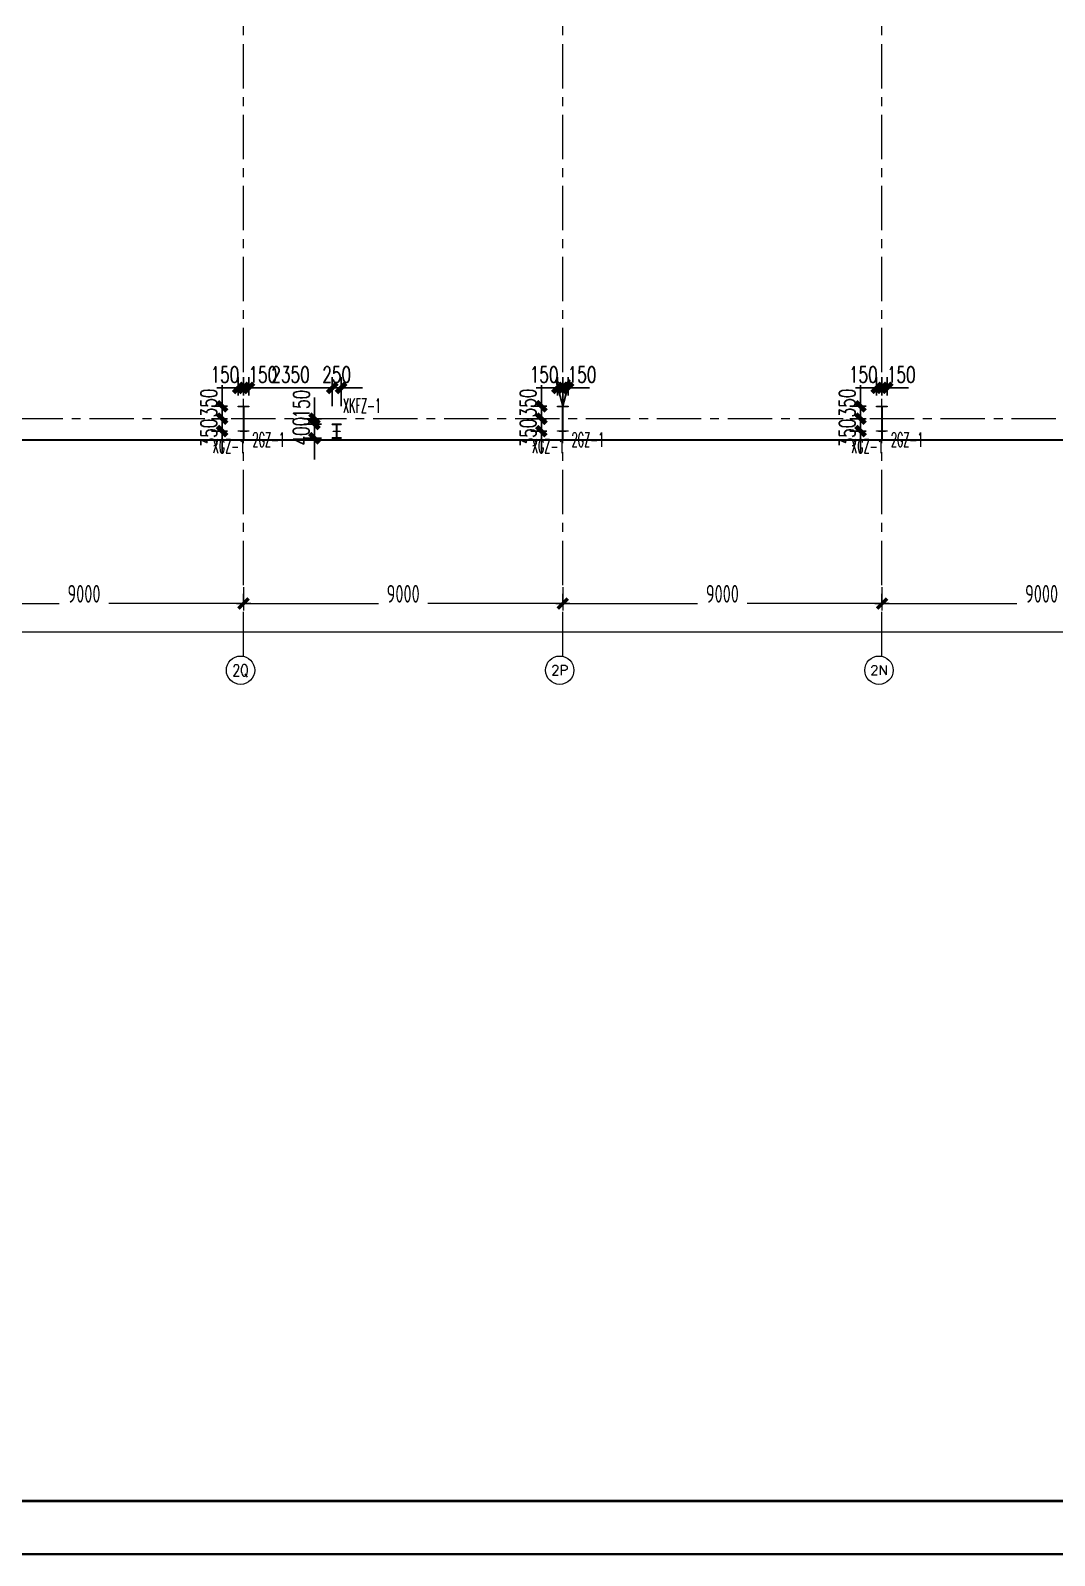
# Model space of a CAD drawing. Extents: x -1201378 to 2367219, y -619313 to 244905.
# Drawn here: x 84234 to 113106, y -96140 to -53156 of the extents above; entities that cross this region are included whole.
import ezdxf
from ezdxf.enums import TextEntityAlignment as Align

# ---------------------------------------------------------------- set-up
doc = ezdxf.new("R2010")
doc.units = 0
doc.header["$LTSCALE"] = 1000
doc.linetypes.add('CENTER', pattern=[2, 1.25, -0.25, 0.25, -0.25])
doc.linetypes.add('HIDDEN', pattern=[0.375, 0.25, -0.125])
doc.layers.get('0').update_dxf_attribs({"linetype": 'CONTINUOUS'})
doc.layers.get('Defpoints').update_dxf_attribs({"linetype": 'CONTINUOUS'})
for name, color, linetype in [('0-cxFrame', 155, 'CONTINUOUS'), ('A-AXIS-DP', 126, 'CONTINUOUS'), ('S-CJGC', 5, 'CONTINUOUS'), ('S-DIMZ', 115, 'CONTINUOUS'), ('S-SGJ', 21, 'CONTINUOUS'), ('S-SHAPE2', 165, 'HIDDEN')]:
    doc.layers.add(name, color=color, linetype=linetype)
for name, color, linetype, lineweight in [('0-cxText', 131, 'CONTINUOUS', 25), ('S-axis', 111, 'CONTINUOUS', 0), ('S-col', 2, 'CONTINUOUS', 0), ('S-dote', 5, 'CENTER', 0)]:
    doc.layers.add(name, color=color, linetype=linetype, lineweight=lineweight)
doc.styles.add('_TCH_AXIS', font='COMPLEX', dxfattribs={"bigfont": 'GBCBIG'})
doc.styles.add('cx_tuming', font='simhei.ttf')
doc.styles.add('cx_tuqian1', font='')
doc.styles.add('SS1', font='tj-romans1.shx', dxfattribs={"width": 0.7, "bigfont": 'tj-hztxt1.shx'})
doc.styles.add('TSSD_Dimension', font='tssdeng.shx', dxfattribs={"width": 0.7, "bigfont": 'hztxt.shx'})
doc.styles.add('黑体', font='simhei.ttf', dxfattribs={"width": 0.8})
doc.styles.get('cx_tuqian1').set_extended_font_data('SimSun')
doc.dimstyles.new('S-150-ARCHI', dxfattribs={"dimscale": 150, "dimtxt": 3, "dimasz": 2, "dimexe": 2, "dimexo": 2, "dimgap": 1, "dimtad": 1, "dimdec": 0, "dimzin": 0, "dimdsep": 46, "dimtxsty": 'SS1', "dimblk1": 'TT', "dimblk2": 'TT', "dimsah": 1, "dimcen": 1, "dimclrd": 256, "dimclre": 256, "dimclrt": 256, "dimadec": 0, "dimazin": 0, "dimtfac": 1, "dimtdec": 0, "dimtix": 1, "dimtmove": 2, "dimatfit": 0, "dimldrblk": 'TT', "dimfxl": 2, "dimtolj": 1, "dimtzin": 0, "dimarcsym": 0})
doc.dimstyles.new('TSSD_200_200', dxfattribs={"dimtxt": 500, "dimasz": 200, "dimexe": 200, "dimexo": 500, "dimgap": 200, "dimtad": 1, "dimdec": 0, "dimzin": 0, "dimdsep": 46, "dimtxsty": 'TSSD_Dimension', "dimblk": 'ARCHTICK', "dimcen": 0, "dimdle": 200, "dimclrt": 7, "dimadec": 0, "dimazin": 0, "dimtfac": 1, "dimtdec": 0, "dimtix": 1, "dimtmove": 2, "dimatfit": 3, "dimfxl": 1, "dimtolj": 1, "dimtzin": 0, "dimarcsym": 0})

# ---------------------------------------------------------------- blocks, each defined once
blk = doc.blocks.new('_ArchTick')
at = {"color": 0, "linetype": 'ByBlock', "const_width": 0.5}
blk.add_lwpolyline([(-0.71, -0.71), (0.71, 0.71)], dxfattribs=at)
blk = doc.blocks.new('*D69')
at = {"layer": 'Defpoints', "color": 0, "transparency": 16777216}
for p in [(-218758, -268348), (-209758, -268348), (-209758, -269308)]:
    blk.add_point(p, dxfattribs=at)
at = {"layer": 'S-axis', "color": 0, "lineweight": -2, "transparency": 16777216}
for p, q in [((-218758, -268848), (-218758, -269508)), ((-209758, -268848), (-209758, -269508)), ((-218958, -269308), (-214957, -269308)), ((-209558, -269308), (-213560, -269308))]:
    blk.add_line(p, q, dxfattribs=at)
at = {"layer": 'S-axis', "color": 0, "lineweight": -2, "transparency": 16777216, "xscale": 200, "yscale": 200, "zscale": 200, "rotation": 180}
blk.add_blockref('_ArchTick', (-218758, -269308), dxfattribs=at)
at = {"layer": 'S-axis', "color": 0, "lineweight": -2, "transparency": 16777216, "xscale": 200, "yscale": 200, "zscale": 200}
blk.add_blockref('_ArchTick', (-209758, -269308), dxfattribs=at)
at = {"layer": 'S-axis', "color": 7, "transparency": 16777216, "insert": (-214258, -269033), "char_height": 500, "attachment_point": 5, "style": 'TSSD_Dimension'}
blk.add_mtext('\\A1;9000', dxfattribs=at)
blk = doc.blocks.new('*D70')
at = {"layer": 'Defpoints', "color": 0, "transparency": 16777216}
for p in [(-209758, -268348), (-200758, -268348), (-200758, -269308)]:
    blk.add_point(p, dxfattribs=at)
at = {"layer": 'S-axis', "color": 0, "lineweight": -2, "transparency": 16777216}
for p, q in [((-209758, -268848), (-209758, -269508)), ((-200758, -268848), (-200758, -269508)), ((-209958, -269308), (-205957, -269308)), ((-200558, -269308), (-204560, -269308))]:
    blk.add_line(p, q, dxfattribs=at)
at = {"layer": 'S-axis', "color": 0, "lineweight": -2, "transparency": 16777216, "xscale": 200, "yscale": 200, "zscale": 200, "rotation": 180}
blk.add_blockref('_ArchTick', (-209758, -269308), dxfattribs=at)
at = {"layer": 'S-axis', "color": 0, "lineweight": -2, "transparency": 16777216, "xscale": 200, "yscale": 200, "zscale": 200}
blk.add_blockref('_ArchTick', (-200758, -269308), dxfattribs=at)
at = {"layer": 'S-axis', "color": 7, "transparency": 16777216, "insert": (-205258, -269033), "char_height": 500, "attachment_point": 5, "style": 'TSSD_Dimension'}
blk.add_mtext('\\A1;9000', dxfattribs=at)
blk = doc.blocks.new('*D71')
at = {"layer": 'Defpoints', "color": 0, "transparency": 16777216}
for p in [(-200758, -268348), (-191758, -268348), (-191758, -269308)]:
    blk.add_point(p, dxfattribs=at)
at = {"layer": 'S-axis', "color": 0, "lineweight": -2, "transparency": 16777216}
for p, q in [((-200758, -268848), (-200758, -269508)), ((-191758, -268848), (-191758, -269508)), ((-200958, -269308), (-196957, -269308)), ((-191558, -269308), (-195560, -269308))]:
    blk.add_line(p, q, dxfattribs=at)
at = {"layer": 'S-axis', "color": 0, "lineweight": -2, "transparency": 16777216, "xscale": 200, "yscale": 200, "zscale": 200, "rotation": 180}
blk.add_blockref('_ArchTick', (-200758, -269308), dxfattribs=at)
at = {"layer": 'S-axis', "color": 0, "lineweight": -2, "transparency": 16777216, "xscale": 200, "yscale": 200, "zscale": 200}
blk.add_blockref('_ArchTick', (-191758, -269308), dxfattribs=at)
at = {"layer": 'S-axis', "color": 7, "transparency": 16777216, "insert": (-196258, -269033), "char_height": 500, "attachment_point": 5, "style": 'TSSD_Dimension'}
blk.add_mtext('\\A1;9000', dxfattribs=at)
blk = doc.blocks.new('*D72')
at = {"layer": 'Defpoints', "color": 0, "transparency": 16777216}
for p in [(-191758, -268348), (-182758, -268348), (-182758, -269308)]:
    blk.add_point(p, dxfattribs=at)
at = {"layer": 'S-axis', "color": 0, "lineweight": -2, "transparency": 16777216}
for p, q in [((-191758, -268848), (-191758, -269508)), ((-182758, -268848), (-182758, -269508)), ((-191958, -269308), (-187957, -269308)), ((-182558, -269308), (-186560, -269308))]:
    blk.add_line(p, q, dxfattribs=at)
at = {"layer": 'S-axis', "color": 0, "lineweight": -2, "transparency": 16777216, "xscale": 200, "yscale": 200, "zscale": 200, "rotation": 180}
blk.add_blockref('_ArchTick', (-191758, -269308), dxfattribs=at)
at = {"layer": 'S-axis', "color": 0, "lineweight": -2, "transparency": 16777216, "xscale": 200, "yscale": 200, "zscale": 200}
blk.add_blockref('_ArchTick', (-182758, -269308), dxfattribs=at)
at = {"layer": 'S-axis', "color": 7, "transparency": 16777216, "insert": (-187258, -269033), "char_height": 500, "attachment_point": 5, "style": 'TSSD_Dimension'}
blk.add_mtext('\\A1;9000', dxfattribs=at)
blk = doc.blocks.new('*D92')
at = {"layer": 'Defpoints', "color": 0, "transparency": 16777216}
for p in [(-240958, -268448), (-82958, -268448), (-82958, -270108)]:
    blk.add_point(p, dxfattribs=at)
at = {"layer": 'S-axis', "color": 0, "lineweight": -2, "transparency": 16777216}
for p, q in [((-240958, -268948), (-240958, -270308)), ((-82958, -268948), (-82958, -270308)), ((-241158, -270108), (-162899, -270108)), ((-82758, -270108), (-161018, -270108))]:
    blk.add_line(p, q, dxfattribs=at)
at = {"layer": 'S-axis', "color": 0, "lineweight": -2, "transparency": 16777216, "xscale": 200, "yscale": 200, "zscale": 200, "rotation": 180}
blk.add_blockref('_ArchTick', (-240958, -270108), dxfattribs=at)
at = {"layer": 'S-axis', "color": 0, "lineweight": -2, "transparency": 16777216, "xscale": 200, "yscale": 200, "zscale": 200}
blk.add_blockref('_ArchTick', (-82958, -270108), dxfattribs=at)
at = {"layer": 'S-axis', "color": 7, "transparency": 16777216, "insert": (-161958, -269833), "char_height": 500, "attachment_point": 5, "style": 'TSSD_Dimension'}
blk.add_mtext('\\A1;158000', dxfattribs=at)
blk = doc.blocks.new('nt66')
at = {"layer": 'S-col'}
blk.add_lwpolyline([(-195790, 766820), (-195490, 766820), (-195490, 766808), (-195636, 766808), (-195636, 766132), (-195490, 766132), (-195490, 766120), (-195790, 766120), (-195790, 766132), (-195644, 766132), (-195644, 766808), (-195790, 766808)], close=True, dxfattribs=at)
blk = doc.blocks.new('33333')
for p in [(-59214, -126400), (-50214, -126400), (-41214, -126400)]:
    blk.add_blockref('nt66', p)
blk = doc.blocks.new('TK22.A0 L(Dragon)')
at = {"layer": '0-cxFrame', "color": 7, "const_width": 0.5}
blk.add_lwpolyline([(0, 0), (-1486, 0), (-1486, 841), (0, 841)], close=True, dxfattribs=at)
at = {"layer": '0-cxFrame', "const_width": 0.5}
blk.add_lwpolyline([(-80, 10), (-1466, 10), (-1466, 831), (-80, 831)], close=True, dxfattribs=at)
at = {"style": '黑体', "flags": 4}
blk.add_attdef('图幅', text='', height=3.3, dxfattribs=at).set_placement((-40, 3), align=Align.RIGHT)
at = {"layer": '0-cxText', "flags": 4}
for tag, height, style, p in [('建设单位', 3.5, 'cx_tuming', (-45, 240)), ('项目名称', 3.5, 'cx_tuming', (-45, 210)), ('子项名称', 3.5, 'cx_tuming', (-45, 180)), ('工程编号', 3.3, 'cx_tuqian1', (-35, 165)), ('图名1', 3.5, 'cx_tuming', (-45, 87)), ('图名2', 3.5, 'cx_tuming', (-45, 79)), ('图名3', 3.5, 'cx_tuming', (-45, 71)), ('出图日期', 3.3, 'cx_tuqian1', (-39, 60)), ('专业', 3.3, 'cx_tuqian1', (-55, 52)), ('图号', 3.3, 'cx_tuqian1', (-55, 44)), ('版次', 3.3, 'cx_tuqian1', (-20, 44))]:
    blk.add_attdef(tag, text='', height=height, dxfattribs=dict(at, style=style)).set_placement(p, align=Align.MIDDLE)
at = {"layer": 'Defpoints', "color": 6, "flags": 4}
for tag, height, style, p in [('tufu', 3.3, '黑体', (-12, 12)), ('dwfname', 4, 'cx_tuqian1', (-80, 3))]:
    blk.add_attdef(tag, text='', height=height, dxfattribs=dict(at, style=style)).set_placement(p, align=Align.RIGHT)
blk = doc.blocks.new('TT')
blk.add_line((-0.97, 0), (0.97, 0))
at = {"const_width": 0.45}
blk.add_lwpolyline([(-0.44, -0.44), (0.44, 0.44)], dxfattribs=at)
blk = doc.blocks.new('*D4333')
at = {"layer": 'Defpoints', "color": 0, "transparency": 16777216}
for p in [(90242, -63230), (90242, -63748), (90392, -63748)]:
    blk.add_point(p, dxfattribs=at)
at = {"layer": 'S-DIMZ', "lineweight": -2, "transparency": 16777216}
for p, q in [((90242, -63448), (90242, -62930)), ((90392, -63448), (90392, -62930)), ((89942, -63230), (89642, -63230)), ((90392, -63230), (90242, -63230)), ((90692, -63230), (90992, -63230))]:
    blk.add_line(p, q, dxfattribs=at)
at = {"layer": 'S-DIMZ', "lineweight": -2, "transparency": 16777216, "xscale": 300, "yscale": 300, "zscale": 300}
blk.add_blockref('TT', (90242, -63230), dxfattribs=at)
at = {"layer": 'S-DIMZ', "lineweight": -2, "transparency": 16777216, "xscale": 300, "yscale": 300, "zscale": 300, "rotation": 180}
blk.add_blockref('TT', (90392, -63230), dxfattribs=at)
at = {"layer": 'S-DIMZ', "transparency": 16777216, "insert": (90785, -62855), "char_height": 450, "attachment_point": 5, "style": 'SS1'}
blk.add_mtext('\\A1;150', dxfattribs=at)
blk = doc.blocks.new('*D4334')
at = {"layer": 'Defpoints', "color": 0, "transparency": 16777216}
for p in [(90092, -63230), (90092, -63748), (90242, -63748)]:
    blk.add_point(p, dxfattribs=at)
at = {"layer": 'S-DIMZ', "lineweight": -2, "transparency": 16777216}
for p, q in [((90092, -63448), (90092, -62930)), ((90242, -63448), (90242, -62930)), ((89792, -63230), (89492, -63230)), ((90242, -63230), (90092, -63230)), ((90542, -63230), (90842, -63230))]:
    blk.add_line(p, q, dxfattribs=at)
at = {"layer": 'S-DIMZ', "lineweight": -2, "transparency": 16777216, "xscale": 300, "yscale": 300, "zscale": 300}
blk.add_blockref('TT', (90092, -63230), dxfattribs=at)
at = {"layer": 'S-DIMZ', "lineweight": -2, "transparency": 16777216, "xscale": 300, "yscale": 300, "zscale": 300, "rotation": 180}
blk.add_blockref('TT', (90242, -63230), dxfattribs=at)
at = {"layer": 'S-DIMZ', "transparency": 16777216, "insert": (89716, -62855), "char_height": 450, "attachment_point": 5, "style": 'SS1'}
blk.add_mtext('\\A1;150', dxfattribs=at)
blk = doc.blocks.new('*D4335')
at = {"layer": 'Defpoints', "color": 0, "transparency": 16777216}
for p in [(90092, -63748), (89638, -64098), (90092, -64098)]:
    blk.add_point(p, dxfattribs=at)
at = {"layer": 'S-DIMZ', "lineweight": -2, "transparency": 16777216}
for p, q in [((89638, -63448), (89638, -63148)), ((89792, -63748), (89338, -63748)), ((89638, -63748), (89638, -64098)), ((89792, -64098), (89338, -64098)), ((89638, -64398), (89638, -64698))]:
    blk.add_line(p, q, dxfattribs=at)
at = {"layer": 'S-DIMZ', "lineweight": -2, "transparency": 16777216, "xscale": 300, "yscale": 300, "zscale": 300}
for p, rotation in [((89638, -63748), 270), ((89638, -64098), 90)]:
    blk.add_blockref('TT', p, dxfattribs=dict(at, rotation=rotation))
at = {"layer": 'S-DIMZ', "transparency": 16777216, "insert": (89263, -63655), "char_height": 450, "attachment_point": 5, "rotation": 90, "style": 'SS1'}
blk.add_mtext('\\A1;350', dxfattribs=at)
blk = doc.blocks.new('*D4336')
at = {"layer": 'Defpoints', "color": 0, "transparency": 16777216}
for p in [(89638, -64448), (90092, -64098), (90092, -64448)]:
    blk.add_point(p, dxfattribs=at)
at = {"layer": 'S-DIMZ', "lineweight": -2, "transparency": 16777216}
for p, q in [((89638, -63798), (89638, -63498)), ((89792, -64098), (89338, -64098)), ((89792, -64448), (89338, -64448)), ((89638, -64098), (89638, -64448)), ((89638, -64748), (89638, -65048))]:
    blk.add_line(p, q, dxfattribs=at)
at = {"layer": 'S-DIMZ', "lineweight": -2, "transparency": 16777216, "xscale": 300, "yscale": 300, "zscale": 300}
for p, rotation in [((89638, -64098), 270), ((89638, -64448), 90)]:
    blk.add_blockref('TT', p, dxfattribs=dict(at, rotation=rotation))
at = {"layer": 'S-DIMZ', "transparency": 16777216, "insert": (89263, -64502), "char_height": 450, "attachment_point": 5, "rotation": 90, "style": 'SS1'}
blk.add_mtext('\\A1;350', dxfattribs=at)
blk = doc.blocks.new('*D4337')
at = {"layer": 'Defpoints', "color": 0, "transparency": 16777216}
for p in [(99242, -63230), (99242, -63748), (99392, -63748)]:
    blk.add_point(p, dxfattribs=at)
at = {"layer": 'S-DIMZ', "lineweight": -2, "transparency": 16777216}
for p, q in [((99242, -63448), (99242, -62930)), ((99392, -63448), (99392, -62930)), ((98942, -63230), (98642, -63230)), ((99392, -63230), (99242, -63230)), ((99692, -63230), (99992, -63230))]:
    blk.add_line(p, q, dxfattribs=at)
at = {"layer": 'S-DIMZ', "lineweight": -2, "transparency": 16777216, "xscale": 300, "yscale": 300, "zscale": 300}
blk.add_blockref('TT', (99242, -63230), dxfattribs=at)
at = {"layer": 'S-DIMZ', "lineweight": -2, "transparency": 16777216, "xscale": 300, "yscale": 300, "zscale": 300, "rotation": 180}
blk.add_blockref('TT', (99392, -63230), dxfattribs=at)
at = {"layer": 'S-DIMZ', "transparency": 16777216, "insert": (99785, -62855), "char_height": 450, "attachment_point": 5, "style": 'SS1'}
blk.add_mtext('\\A1;150', dxfattribs=at)
blk = doc.blocks.new('*D4338')
at = {"layer": 'Defpoints', "color": 0, "transparency": 16777216}
for p in [(99092, -63230), (99092, -63748), (99242, -63748)]:
    blk.add_point(p, dxfattribs=at)
at = {"layer": 'S-DIMZ', "lineweight": -2, "transparency": 16777216}
for p, q in [((99092, -63448), (99092, -62930)), ((99242, -63448), (99242, -62930)), ((98792, -63230), (98492, -63230)), ((99242, -63230), (99092, -63230)), ((99542, -63230), (99842, -63230))]:
    blk.add_line(p, q, dxfattribs=at)
at = {"layer": 'S-DIMZ', "lineweight": -2, "transparency": 16777216, "xscale": 300, "yscale": 300, "zscale": 300}
blk.add_blockref('TT', (99092, -63230), dxfattribs=at)
at = {"layer": 'S-DIMZ', "lineweight": -2, "transparency": 16777216, "xscale": 300, "yscale": 300, "zscale": 300, "rotation": 180}
blk.add_blockref('TT', (99242, -63230), dxfattribs=at)
at = {"layer": 'S-DIMZ', "transparency": 16777216, "insert": (98716, -62855), "char_height": 450, "attachment_point": 5, "style": 'SS1'}
blk.add_mtext('\\A1;150', dxfattribs=at)
blk = doc.blocks.new('*D4339')
at = {"layer": 'Defpoints', "color": 0, "transparency": 16777216}
for p in [(99092, -63748), (98638, -64098), (99092, -64098)]:
    blk.add_point(p, dxfattribs=at)
at = {"layer": 'S-DIMZ', "lineweight": -2, "transparency": 16777216}
for p, q in [((98638, -63448), (98638, -63148)), ((98792, -63748), (98338, -63748)), ((98638, -63748), (98638, -64098)), ((98792, -64098), (98338, -64098)), ((98638, -64398), (98638, -64698))]:
    blk.add_line(p, q, dxfattribs=at)
at = {"layer": 'S-DIMZ', "lineweight": -2, "transparency": 16777216, "xscale": 300, "yscale": 300, "zscale": 300}
for p, rotation in [((98638, -63748), 270), ((98638, -64098), 90)]:
    blk.add_blockref('TT', p, dxfattribs=dict(at, rotation=rotation))
at = {"layer": 'S-DIMZ', "transparency": 16777216, "insert": (98263, -63655), "char_height": 450, "attachment_point": 5, "rotation": 90, "style": 'SS1'}
blk.add_mtext('\\A1;350', dxfattribs=at)
blk = doc.blocks.new('*D4340')
at = {"layer": 'Defpoints', "color": 0, "transparency": 16777216}
for p in [(98638, -64448), (99092, -64098), (99092, -64448)]:
    blk.add_point(p, dxfattribs=at)
at = {"layer": 'S-DIMZ', "lineweight": -2, "transparency": 16777216}
for p, q in [((98638, -63798), (98638, -63498)), ((98792, -64098), (98338, -64098)), ((98792, -64448), (98338, -64448)), ((98638, -64098), (98638, -64448)), ((98638, -64748), (98638, -65048))]:
    blk.add_line(p, q, dxfattribs=at)
at = {"layer": 'S-DIMZ', "lineweight": -2, "transparency": 16777216, "xscale": 300, "yscale": 300, "zscale": 300}
for p, rotation in [((98638, -64098), 270), ((98638, -64448), 90)]:
    blk.add_blockref('TT', p, dxfattribs=dict(at, rotation=rotation))
at = {"layer": 'S-DIMZ', "transparency": 16777216, "insert": (98263, -64502), "char_height": 450, "attachment_point": 5, "rotation": 90, "style": 'SS1'}
blk.add_mtext('\\A1;350', dxfattribs=at)
blk = doc.blocks.new('*D4341')
at = {"layer": 'Defpoints', "color": 0, "transparency": 16777216}
for p in [(108242, -63230), (108242, -63748), (108392, -63748)]:
    blk.add_point(p, dxfattribs=at)
at = {"layer": 'S-DIMZ', "lineweight": -2, "transparency": 16777216}
for p, q in [((108242, -63448), (108242, -62930)), ((108392, -63448), (108392, -62930)), ((107942, -63230), (107642, -63230)), ((108392, -63230), (108242, -63230)), ((108692, -63230), (108992, -63230))]:
    blk.add_line(p, q, dxfattribs=at)
at = {"layer": 'S-DIMZ', "lineweight": -2, "transparency": 16777216, "xscale": 300, "yscale": 300, "zscale": 300}
blk.add_blockref('TT', (108242, -63230), dxfattribs=at)
at = {"layer": 'S-DIMZ', "lineweight": -2, "transparency": 16777216, "xscale": 300, "yscale": 300, "zscale": 300, "rotation": 180}
blk.add_blockref('TT', (108392, -63230), dxfattribs=at)
at = {"layer": 'S-DIMZ', "transparency": 16777216, "insert": (108785, -62855), "char_height": 450, "attachment_point": 5, "style": 'SS1'}
blk.add_mtext('\\A1;150', dxfattribs=at)
blk = doc.blocks.new('*D4342')
at = {"layer": 'Defpoints', "color": 0, "transparency": 16777216}
for p in [(108092, -63230), (108092, -63748), (108242, -63748)]:
    blk.add_point(p, dxfattribs=at)
at = {"layer": 'S-DIMZ', "lineweight": -2, "transparency": 16777216}
for p, q in [((108092, -63448), (108092, -62930)), ((108242, -63448), (108242, -62930)), ((107792, -63230), (107492, -63230)), ((108242, -63230), (108092, -63230)), ((108542, -63230), (108842, -63230))]:
    blk.add_line(p, q, dxfattribs=at)
at = {"layer": 'S-DIMZ', "lineweight": -2, "transparency": 16777216, "xscale": 300, "yscale": 300, "zscale": 300}
blk.add_blockref('TT', (108092, -63230), dxfattribs=at)
at = {"layer": 'S-DIMZ', "lineweight": -2, "transparency": 16777216, "xscale": 300, "yscale": 300, "zscale": 300, "rotation": 180}
blk.add_blockref('TT', (108242, -63230), dxfattribs=at)
at = {"layer": 'S-DIMZ', "transparency": 16777216, "insert": (107716, -62855), "char_height": 450, "attachment_point": 5, "style": 'SS1'}
blk.add_mtext('\\A1;150', dxfattribs=at)
blk = doc.blocks.new('*D4343')
at = {"layer": 'Defpoints', "color": 0, "transparency": 16777216}
for p in [(108092, -63748), (107638, -64098), (108092, -64098)]:
    blk.add_point(p, dxfattribs=at)
at = {"layer": 'S-DIMZ', "lineweight": -2, "transparency": 16777216}
for p, q in [((107638, -63448), (107638, -63148)), ((107792, -63748), (107338, -63748)), ((107638, -63748), (107638, -64098)), ((107792, -64098), (107338, -64098)), ((107638, -64398), (107638, -64698))]:
    blk.add_line(p, q, dxfattribs=at)
at = {"layer": 'S-DIMZ', "lineweight": -2, "transparency": 16777216, "xscale": 300, "yscale": 300, "zscale": 300}
for p, rotation in [((107638, -63748), 270), ((107638, -64098), 90)]:
    blk.add_blockref('TT', p, dxfattribs=dict(at, rotation=rotation))
at = {"layer": 'S-DIMZ', "transparency": 16777216, "insert": (107263, -63655), "char_height": 450, "attachment_point": 5, "rotation": 90, "style": 'SS1'}
blk.add_mtext('\\A1;350', dxfattribs=at)
blk = doc.blocks.new('*D4344')
at = {"layer": 'Defpoints', "color": 0, "transparency": 16777216}
for p in [(107638, -64448), (108092, -64098), (108092, -64448)]:
    blk.add_point(p, dxfattribs=at)
at = {"layer": 'S-DIMZ', "lineweight": -2, "transparency": 16777216}
for p, q in [((107638, -63798), (107638, -63498)), ((107792, -64098), (107338, -64098)), ((107792, -64448), (107338, -64448)), ((107638, -64098), (107638, -64448)), ((107638, -64748), (107638, -65048))]:
    blk.add_line(p, q, dxfattribs=at)
at = {"layer": 'S-DIMZ', "lineweight": -2, "transparency": 16777216, "xscale": 300, "yscale": 300, "zscale": 300}
for p, rotation in [((107638, -64098), 270), ((107638, -64448), 90)]:
    blk.add_blockref('TT', p, dxfattribs=dict(at, rotation=rotation))
at = {"layer": 'S-DIMZ', "transparency": 16777216, "insert": (107263, -64502), "char_height": 450, "attachment_point": 5, "rotation": 90, "style": 'SS1'}
blk.add_mtext('\\A1;350', dxfattribs=at)
blk = doc.blocks.new('S-CJGC')
at = {"layer": 'S-CJGC'}
for p, q in [((-131, -119), (0, 381)), ((131, -119), (0, 381)), ((0, 381), (0, 0)), ((0, 0), (-131, -119)), ((0, 0), (131, -119))]:
    blk.add_line(p, q, dxfattribs=at)
blk.add_solid([(131, -119), (0, 0), (0, 381)], dxfattribs=at)
blk = doc.blocks.new('*D6726')
at = {"layer": 'Defpoints', "color": 0, "transparency": 16777216}
for p in [(92742, -63230), (90392, -63748), (92742, -64048)]:
    blk.add_point(p, dxfattribs=at)
at = {"layer": 'S-DIMZ', "lineweight": -2, "transparency": 16777216}
for p, q in [((90392, -63448), (90392, -62930)), ((92742, -63748), (92742, -62930)), ((90692, -63230), (92442, -63230))]:
    blk.add_line(p, q, dxfattribs=at)
at = {"layer": 'S-DIMZ', "lineweight": -2, "transparency": 16777216, "xscale": 300, "yscale": 300, "zscale": 300, "rotation": 180}
blk.add_blockref('TT', (90392, -63230), dxfattribs=at)
at = {"layer": 'S-DIMZ', "lineweight": -2, "transparency": 16777216, "xscale": 300, "yscale": 300, "zscale": 300}
blk.add_blockref('TT', (92742, -63230), dxfattribs=at)
at = {"layer": 'S-DIMZ', "transparency": 16777216, "insert": (91567, -62855), "char_height": 450, "attachment_point": 5, "style": 'SS1'}
blk.add_mtext('\\A1;2350', dxfattribs=at)
blk = doc.blocks.new('*D6727')
at = {"layer": 'Defpoints', "color": 0, "transparency": 16777216}
for p in [(92992, -63230), (92742, -64048), (92992, -64048)]:
    blk.add_point(p, dxfattribs=at)
at = {"layer": 'S-DIMZ', "lineweight": -2, "transparency": 16777216}
for p, q in [((92742, -63748), (92742, -62930)), ((92992, -63748), (92992, -62930)), ((92442, -63230), (92142, -63230)), ((92742, -63230), (92992, -63230)), ((93292, -63230), (93592, -63230))]:
    blk.add_line(p, q, dxfattribs=at)
at = {"layer": 'S-DIMZ', "lineweight": -2, "transparency": 16777216, "xscale": 300, "yscale": 300, "zscale": 300}
blk.add_blockref('TT', (92742, -63230), dxfattribs=at)
at = {"layer": 'S-DIMZ', "lineweight": -2, "transparency": 16777216, "xscale": 300, "yscale": 300, "zscale": 300, "rotation": 180}
blk.add_blockref('TT', (92992, -63230), dxfattribs=at)
at = {"layer": 'S-DIMZ', "transparency": 16777216, "insert": (92867, -62855), "char_height": 450, "attachment_point": 5, "style": 'SS1'}
blk.add_mtext('\\A1;250', dxfattribs=at)
blk = doc.blocks.new('*D8864')
at = {"layer": 'Defpoints', "color": 0, "transparency": 16777216}
for p in [(92240, -64248), (92742, -64248), (92742, -64648)]:
    blk.add_point(p, dxfattribs=at)
at = {"layer": 'S-DIMZ', "lineweight": -2, "transparency": 16777216}
for p, q in [((92240, -63948), (92240, -63648)), ((92442, -64248), (91940, -64248)), ((92240, -64648), (92240, -64248)), ((92442, -64648), (91940, -64648)), ((92240, -64948), (92240, -65248))]:
    blk.add_line(p, q, dxfattribs=at)
at = {"layer": 'S-DIMZ', "lineweight": -2, "transparency": 16777216, "xscale": 300, "yscale": 300, "zscale": 300}
for p, rotation in [((92240, -64248), 270), ((92240, -64648), 90)]:
    blk.add_blockref('TT', p, dxfattribs=dict(at, rotation=rotation))
at = {"layer": 'S-DIMZ', "transparency": 16777216, "insert": (91865, -64448), "char_height": 450, "attachment_point": 5, "rotation": 90, "style": 'SS1'}
blk.add_mtext('\\A1;400', dxfattribs=at)
blk = doc.blocks.new('*D8865')
at = {"layer": 'Defpoints', "color": 0, "transparency": 16777216}
for p in [(92240, -64098), (92742, -64098), (92742, -64248)]:
    blk.add_point(p, dxfattribs=at)
at = {"layer": 'S-DIMZ', "lineweight": -2, "transparency": 16777216}
for p, q in [((92240, -63798), (92240, -63498)), ((92442, -64098), (91940, -64098)), ((92442, -64248), (91940, -64248)), ((92240, -64248), (92240, -64098)), ((92240, -64548), (92240, -64848))]:
    blk.add_line(p, q, dxfattribs=at)
at = {"layer": 'S-DIMZ', "lineweight": -2, "transparency": 16777216, "xscale": 300, "yscale": 300, "zscale": 300}
for p, rotation in [((92240, -64098), 270), ((92240, -64248), 90)]:
    blk.add_blockref('TT', p, dxfattribs=dict(at, rotation=rotation))
at = {"layer": 'S-DIMZ', "transparency": 16777216, "insert": (91874, -63687), "char_height": 450, "attachment_point": 5, "rotation": 90, "style": 'SS1'}
blk.add_mtext('\\A1;150', dxfattribs=at)
blk = doc.blocks.new('2#轴网')
at = {"layer": 'S-axis'}
for centre in [(-209843.4, -271187), (-200843.4, -271187), (-191843.4, -271187)]:
    blk.add_circle(centre, 400, dxfattribs=at)
at = {"layer": 'S-dote'}
for p, q in [((-209758.5, -270787), (-209758.5, -175298.2)), ((-200758.5, -270787), (-200758.5, -175298.2)), ((-191758.5, -270787), (-191758.5, -175298.2)), ((-74854.3, -264098.2), (-251154.3, -264098.2))]:
    blk.add_line(p, q, dxfattribs=at)
at = {"layer": 'S-axis', "style": '_TCH_AXIS', "width": 0.807692}
blk.add_text('2Q', height=327.87, dxfattribs=at).set_placement((-210070.4, -271351), (-209616.4, -271351), align=Align.FIT)
at = {"layer": 'S-axis', "style": '_TCH_AXIS'}
for s, height, p, p2 in [('2P', 276.42, (-201086.9, -271325.3), (-200599.9, -271325.3)), ('2N', 265.5, (-192089.9, -271319.8), (-191596.8, -271319.8))]:
    blk.add_text(s, height=height, dxfattribs=at).set_placement(p, p2, align=Align.FIT)
at = {"layer": 'S-axis'}
for base, p1, p2, picture, middle in [((-82958.5, -270108.2), (-240958.5, -268448.2), (-82958.5, -268448.2), '*D92', (-161958.5, -269833.2)), ((-209758.5, -269308.2), (-218758.5, -268348.2), (-209758.5, -268348.2), '*D69', (-214258.5, -269033.2)), ((-200758.5, -269308.2), (-209758.5, -268348.2), (-200758.5, -268348.2), '*D70', (-205258.5, -269033.2)), ((-191758.5, -269308.2), (-200758.5, -268348.2), (-191758.5, -268348.2), '*D71', (-196258.5, -269033.2)), ((-182758.5, -269308.2), (-191758.5, -268348.2), (-182758.5, -268348.2), '*D72', (-187258.5, -269033.2))]:
    dim = blk.add_linear_dim(base=base, p1=p1, p2=p2, angle=0, dimstyle='TSSD_200_200', dxfattribs=at)
    dim.commit()
    dim.dimension.update_dxf_attribs({"geometry": picture, "text_midpoint": middle, "dimtype": 161})

msp = doc.modelspace()

# ---------------------------------------------------------------- linework, layer by layer
at = {"layer": 'A-AXIS-DP', "color": 1, "ltscale": 10000}
msp.add_lwpolyline([(92741.5, -64636.2), (92741.5, -64648.2), (92991.5, -64648.2), (92991.5, -64636.2), (92870.5, -64636.2), (92870.5, -64260.2), (92991.5, -64260.2), (92991.5, -64248.2), (92741.5, -64248.2), (92741.5, -64260.2), (92862.5, -64260.2), (92862.5, -64636.2)], close=True, dxfattribs=at)
at = {"layer": 'S-col'}
for points in [[(90341.5, -64698.2), (90141.5, -64698.2), (90141.5, -64686.2), (90237.5, -64686.2), (90237.5, -64460.2), (90141.5, -64460.2), (90141.5, -64448.2), (90341.5, -64448.2), (90341.5, -64460.2), (90245.5, -64460.2), (90245.5, -64686.2), (90341.5, -64686.2)], [(99341.5, -64698.2), (99141.5, -64698.2), (99141.5, -64686.2), (99237.5, -64686.2), (99237.5, -64460.2), (99141.5, -64460.2), (99141.5, -64448.2), (99341.5, -64448.2), (99341.5, -64460.2), (99245.5, -64460.2), (99245.5, -64686.2), (99341.5, -64686.2)], [(108341.5, -64698.2), (108141.5, -64698.2), (108141.5, -64686.2), (108237.5, -64686.2), (108237.5, -64460.2), (108141.5, -64460.2), (108141.5, -64448.2), (108341.5, -64448.2), (108341.5, -64460.2), (108245.5, -64460.2), (108245.5, -64686.2), (108341.5, -64686.2)]]:
    msp.add_lwpolyline(points, close=True, dxfattribs=at)
at = {"layer": 'S-col', "color": 3}
msp.add_lwpolyline([(92766.5, -64448.2), (92966.5, -64448.2), (92966.5, -64460.2), (92870.5, -64460.2), (92870.5, -64686.2), (92966.5, -64686.2), (92966.5, -64698.2), (92766.5, -64698.2), (92766.5, -64686.2), (92862.5, -64686.2), (92862.5, -64460.2), (92766.5, -64460.2)], close=True, dxfattribs=at)
at = {"layer": 'S-SHAPE2', "ltscale": 2, "const_width": 50}
msp.add_lwpolyline([(216991.5, -39196.8), (216991.5, -64698.2), (59091.5, -64698.2), (59091.5, -47113.7), (80543.5, 19001.8), (216991.5, 19001.8), (216991.5, 10151.8)], dxfattribs=at)

# ---------------------------------------------------------------- block references
at = {"layer": '0-cxFrame', "xscale": 150, "yscale": 150, "zscale": 150}
msp.add_blockref('TK22.A0 L(Dragon)', (249426.9, -96102.2), dxfattribs=at)
at = {"layer": 'S-axis'}
msp.add_blockref('2#轴网', (300000, 200000), dxfattribs=at)
at = {"layer": 'S-CJGC', "xscale": -1.5, "yscale": 1.5, "zscale": 1.5, "rotation": 180}
msp.add_blockref('S-CJGC', (99241.5, -63176.5), dxfattribs=at)
at = {"layer": 'S-col'}
msp.add_blockref('33333', (345095.7, -704168.2), dxfattribs=at)

# ---------------------------------------------------------------- texts
at = {"layer": 'S-SGJ', "style": 'SS1', "width": 0.5}
for s, p in [('XKFZ-1', (93045.3, -63728.6)), ('XGZ-1', (89371.6, -64870.3)), ('2GZ-1', (90492.2, -64687.1)), ('XGZ-1', (98371.6, -64870.3)), ('2GZ-1', (99492.2, -64687.1)), ('XGZ-1', (107371.6, -64870.3)), ('2GZ-1', (108492.2, -64687.1))]:
    msp.add_text(s, height=400, dxfattribs=at).set_placement(p, align=Align.MIDDLE_LEFT)

# ---------------------------------------------------------------- dimensions: what is measured, and where the dimension line sits
at = {"layer": 'S-DIMZ'}
for base, p1, p2, picture, middle in [((90091.5, -63230.4), (90241.5, -63748.2), (90091.5, -63748.2), '*D4334', (89716, -62855.4)), ((90241.5, -63230.4), (90391.5, -63748.2), (90241.5, -63748.2), '*D4333', (90784.5, -62855.4)), ((99091.5, -63230.4), (99241.5, -63748.2), (99091.5, -63748.2), '*D4338', (98716, -62855.4)), ((99241.5, -63230.4), (99391.5, -63748.2), (99241.5, -63748.2), '*D4337', (99784.5, -62855.4)), ((108091.5, -63230.4), (108241.5, -63748.2), (108091.5, -63748.2), '*D4342', (107716, -62855.4)), ((108241.5, -63230.4), (108391.5, -63748.2), (108241.5, -63748.2), '*D4341', (108784.5, -62855.4))]:
    dim = msp.add_linear_dim(base=base, p1=p1, p2=p2, dimstyle='S-150-ARCHI', dxfattribs=at)
    dim.commit()
    dim.dimension.update_dxf_attribs({"geometry": picture, "text_midpoint": middle, "dimtype": 160})
for base, p1, p2, picture, middle in [((92741.5, -63230.4), (90391.5, -63748.2), (92741.5, -64048.2), '*D6726', (91566.5, -62855.4)), ((92991.5, -63230.4), (92741.5, -64048.2), (92991.5, -64048.2), '*D6727', (92866.5, -62855.4))]:
    dim = msp.add_linear_dim(base=base, p1=p1, p2=p2, dimstyle='S-150-ARCHI', dxfattribs=at)
    dim.commit()
    dim.dimension.update_dxf_attribs({"geometry": picture, "text_midpoint": middle})
for base, p1, p2, picture, middle in [((89638.4, -64098.2), (90091.5, -63748.2), (90091.5, -64098.2), '*D4335', (89263.4, -63655.2)), ((92239.6, -64098.2), (92741.5, -64248.2), (92741.5, -64098.2), '*D8865', (91874.4, -63687.4)), ((98638.4, -64098.2), (99091.5, -63748.2), (99091.5, -64098.2), '*D4339', (98263.4, -63655.2)), ((107638.4, -64098.2), (108091.5, -63748.2), (108091.5, -64098.2), '*D4343', (107263.4, -63655.2)), ((89638.4, -64448.2), (90091.5, -64098.2), (90091.5, -64448.2), '*D4336', (89263.4, -64502.1)), ((98638.4, -64448.2), (99091.5, -64098.2), (99091.5, -64448.2), '*D4340', (98263.4, -64502.1)), ((107638.4, -64448.2), (108091.5, -64098.2), (108091.5, -64448.2), '*D4344', (107263.4, -64502.1))]:
    dim = msp.add_linear_dim(base=base, p1=p1, p2=p2, angle=90, dimstyle='S-150-ARCHI', dxfattribs=at)
    dim.commit()
    dim.dimension.update_dxf_attribs({"geometry": picture, "text_midpoint": middle, "dimtype": 160})
dim = msp.add_linear_dim(base=(92239.6, -64248.2), p1=(92741.5, -64648.2), p2=(92741.5, -64248.2), angle=90, dimstyle='S-150-ARCHI', dxfattribs=at)
dim.commit()
dim.dimension.update_dxf_attribs({"geometry": '*D8864', "text_midpoint": (91864.6, -64448.2)})

doc.saveas('drawing.dxf')
